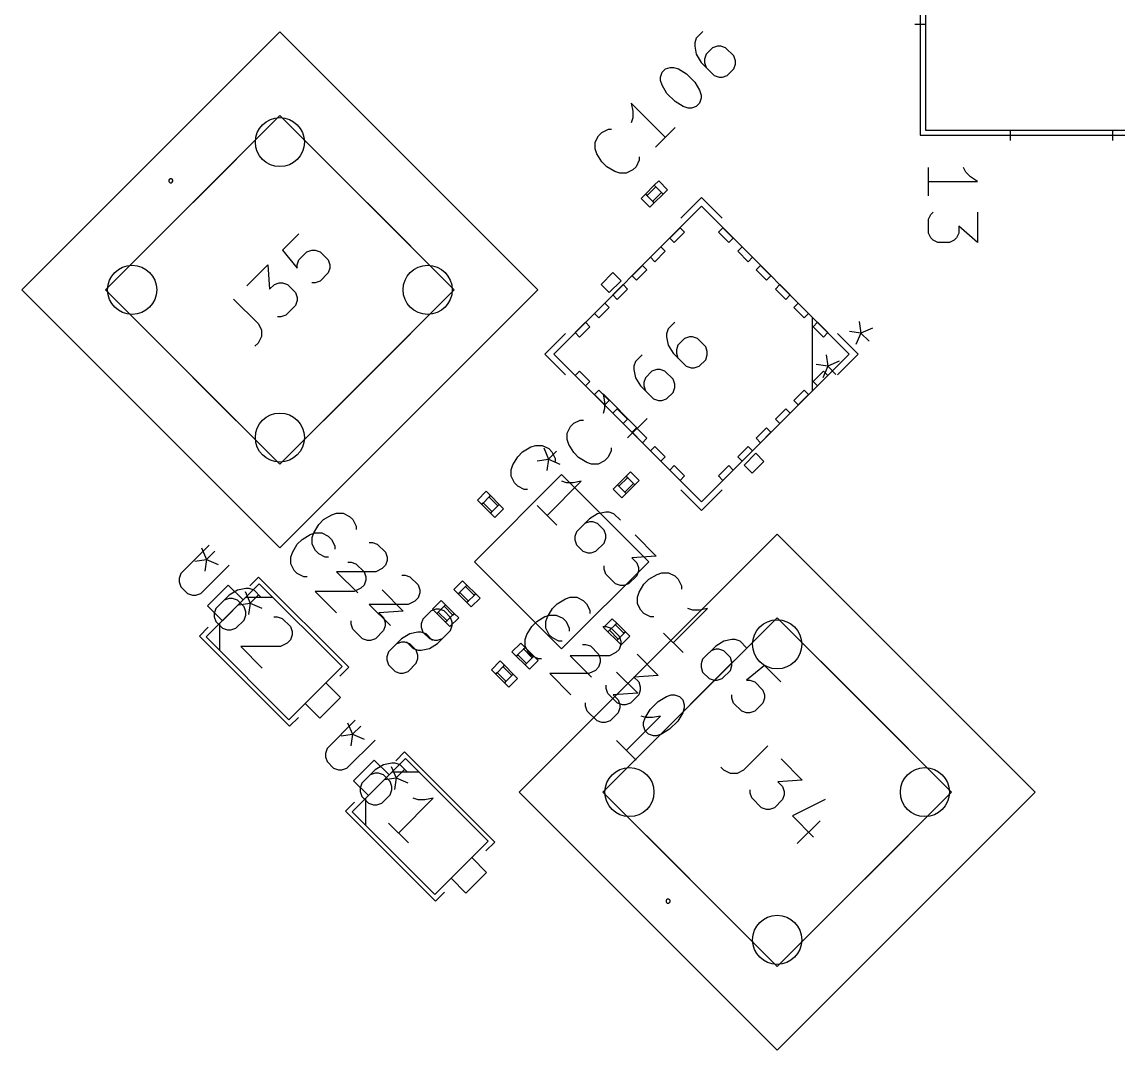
# Model space of a CAD drawing. Header units: millimetres. Extents: x -1 to 260, y -56 to 300.
# Drawn here: x 200.48 to 227.13, y 192.08 to 217.07 of the extents above; entities that cross this region are included whole.
import ezdxf

# ---------------------------------------------------------------- set-up
doc = ezdxf.new("R2010")
doc.units = ezdxf.units.MM
for name, color, linetype, true_color in [('Edge.Cuts', 254, 'CONTINUOUS', 0xd0d2cd), ('F.Fab', 9, 'CONTINUOUS', 0xafafaf), ('F.Silkscreen', 41, 'CONTINUOUS', 0xf2eda1)]:
    doc.layers.add(name, color=color, linetype=linetype, true_color=true_color)

msp = doc.modelspace()

# ---------------------------------------------------------------- linework, layer by layer
at = {"layer": 'Edge.Cuts'}
for centre in [(206.75, 214.152102), (203.157898, 210.56), (210.342102, 210.56), (206.75, 206.967898), (218.84, 201.942102), (215.247898, 198.35), (222.432102, 198.35), (218.84, 194.757898)]:
    msp.add_circle(centre, 0.5969, dxfattribs=at)
at = {"layer": 'F.Fab', "linetype": 'CONTINUOUS'}
for p, q in [((222.444, 221.556), (222.444, 214.444)), ((200.477963, 210.56), (206.75, 216.832037)), ((206.75, 216.832037), (213.022037, 210.56)), ((202.511602, 210.56), (206.75, 214.798398)), ((206.75, 214.798398), (210.988398, 210.56)), ((222.444, 214.444), (229.556, 214.444)), ((222.517861, 212.849307), (222.517861, 213.531478)), ((223.427423, 213.417783), (223.370575, 213.531478)), ((215.853537, 213.101522), (215.959603, 213.207588)), ((215.959603, 213.207588), (216.171735, 212.995456)), ((223.541118, 213.304088), (223.427423, 213.417783)), ((223.711661, 213.190392), (223.541118, 213.304088)), ((215.641405, 212.88939), (215.853537, 213.101522)), ((215.888892, 213.066167), (215.67676, 212.854035)), ((215.853537, 213.101522), (215.888892, 213.066167)), ((216.065669, 212.88939), (215.853537, 213.101522)), ((216.171735, 212.995456), (216.065669, 212.88939)), ((222.517861, 213.190392), (223.711661, 213.190392)), ((215.535339, 212.783324), (215.641405, 212.88939)), ((215.747471, 212.571192), (215.535339, 212.783324)), ((215.67676, 212.854035), (215.641405, 212.88939)), ((215.641405, 212.88939), (215.853537, 212.677258)), ((215.853537, 212.677258), (215.747471, 212.571192)), ((215.818182, 212.712613), (216.030314, 212.924745)), ((215.853537, 212.677258), (215.818182, 212.712613)), ((216.065669, 212.88939), (215.853537, 212.677258)), ((216.030314, 212.924745), (216.065669, 212.88939)), ((217, 212.592102), (213.407898, 209)), ((220.592102, 209), (217, 212.592102)), ((222.574709, 212.394526), (222.631556, 212.451374)), ((223.711661, 212.451374), (223.711661, 211.712355)), ((222.517861, 212.280831), (222.574709, 212.394526)), ((222.517861, 211.939745), (222.517861, 212.280831)), ((216.227698, 211.8198), (216.479145, 212.071248)), ((216.586908, 211.963485), (216.335461, 211.712037)), ((216.479145, 212.071248), (216.586908, 211.963485)), ((217.413092, 211.963485), (217.520855, 212.071248)), ((217.664539, 211.712037), (217.413092, 211.963485)), ((217.520855, 212.071248), (217.772302, 211.8198)), ((222.574709, 211.82605), (222.517861, 211.939745)), ((223.25688, 211.939745), (223.200032, 211.82605)), ((223.711661, 211.712355), (223.25688, 212.110288)), ((223.25688, 212.110288), (223.25688, 211.939745)), ((216.335461, 211.712037), (216.227698, 211.8198)), ((217.772302, 211.8198), (217.664539, 211.712037)), ((222.631556, 211.769202), (222.574709, 211.82605)), ((222.745251, 211.712355), (222.631556, 211.769202)), ((223.029489, 211.712355), (222.745251, 211.712355)), ((223.143185, 211.769202), (223.029489, 211.712355)), ((223.200032, 211.82605), (223.143185, 211.769202)), ((215.760725, 211.352827), (216.012172, 211.604274)), ((215.868488, 211.245064), (215.760725, 211.352827)), ((216.119935, 211.496511), (215.868488, 211.245064)), ((216.012172, 211.604274), (216.119935, 211.496511)), ((217.880065, 211.496511), (217.987828, 211.604274)), ((218.131512, 211.245064), (217.880065, 211.496511)), ((217.987828, 211.604274), (218.239275, 211.352827)), ((218.239275, 211.352827), (218.131512, 211.245064)), ((215.311712, 210.903814), (215.563159, 211.155261)), ((215.563159, 211.155261), (215.670922, 211.047498)), ((218.329078, 211.047498), (218.436841, 211.155261)), ((218.436841, 211.155261), (218.688288, 210.903814)), ((215.419475, 210.796051), (215.311712, 210.903814)), ((215.670922, 211.047498), (215.419475, 210.796051)), ((218.580525, 210.796051), (218.329078, 211.047498)), ((218.688288, 210.903814), (218.580525, 210.796051)), ((206.75, 204.287963), (200.477963, 210.56)), ((206.75, 206.321602), (202.511602, 210.56)), ((210.988398, 210.56), (206.75, 206.321602)), ((213.022037, 210.56), (206.75, 204.287963)), ((214.844739, 210.436841), (215.096186, 210.688288)), ((215.203949, 210.580525), (214.952502, 210.329078)), ((215.096186, 210.688288), (215.203949, 210.580525)), ((218.796051, 210.580525), (218.903814, 210.688288)), ((219.047498, 210.329078), (218.796051, 210.580525)), ((218.903814, 210.688288), (219.155261, 210.436841)), ((214.952502, 210.329078), (214.844739, 210.436841)), ((219.155261, 210.436841), (219.047498, 210.329078)), ((214.395726, 209.987828), (214.647173, 210.239275)), ((214.754936, 210.131512), (214.503489, 209.880065)), ((214.647173, 210.239275), (214.754936, 210.131512)), ((219.245064, 210.131512), (219.352827, 210.239275)), ((219.496511, 209.880065), (219.245064, 210.131512)), ((219.352827, 210.239275), (219.604274, 209.987828)), ((213.928752, 209.520855), (214.1802, 209.772302)), ((214.1802, 209.772302), (214.287963, 209.664539)), ((214.503489, 209.880065), (214.395726, 209.987828)), ((219.604274, 209.987828), (219.496511, 209.880065)), ((219.694077, 209.898026), (219.694077, 208.101974)), ((219.712037, 209.664539), (219.8198, 209.772302)), ((219.8198, 209.772302), (220.071248, 209.520855)), ((214.036515, 209.413092), (213.928752, 209.520855)), ((214.287963, 209.664539), (214.036515, 209.413092)), ((219.963485, 209.413092), (219.712037, 209.664539)), ((220.071248, 209.520855), (219.963485, 209.413092)), ((213.407898, 209), (217, 205.407898)), ((217, 205.407898), (220.592102, 209)), ((220.028158, 208.98331), (220.068356, 208.701929)), ((220.068356, 208.701929), (219.786974, 208.742126)), ((220.068356, 208.701929), (219.947764, 208.420548)), ((220.349737, 208.822521), (220.068356, 208.701929)), ((220.269342, 208.500942), (220.068356, 208.701929)), ((213.928752, 208.479145), (214.036515, 208.586908)), ((214.1802, 208.227698), (213.928752, 208.479145)), ((214.036515, 208.586908), (214.287963, 208.335461)), ((219.712037, 208.335461), (219.963485, 208.586908)), ((220.071248, 208.479145), (219.8198, 208.227698)), ((219.963485, 208.586908), (220.071248, 208.479145)), ((214.287963, 208.335461), (214.1802, 208.227698)), ((219.8198, 208.227698), (219.712037, 208.335461)), ((214.395726, 208.012172), (214.503489, 208.119935)), ((214.647173, 207.760725), (214.395726, 208.012172)), ((214.503489, 208.119935), (214.754936, 207.868488)), ((219.245064, 207.868488), (219.496511, 208.119935)), ((219.604274, 208.012172), (219.352827, 207.760725)), ((219.496511, 208.119935), (219.604274, 208.012172)), ((214.754936, 207.868488), (214.647173, 207.760725)), ((214.844739, 207.563159), (214.952502, 207.670922)), ((214.952502, 207.670922), (215.203949, 207.419475)), ((218.796051, 207.419475), (219.047498, 207.670922)), ((219.047498, 207.670922), (219.155261, 207.563159)), ((219.352827, 207.760725), (219.245064, 207.868488)), ((215.096186, 207.311712), (214.844739, 207.563159)), ((215.203949, 207.419475), (215.096186, 207.311712)), ((218.903814, 207.311712), (218.796051, 207.419475)), ((219.155261, 207.563159), (218.903814, 207.311712)), ((215.311712, 207.096186), (215.419475, 207.203949)), ((215.563159, 206.844739), (215.311712, 207.096186)), ((215.419475, 207.203949), (215.670922, 206.952502)), ((218.329078, 206.952502), (218.580525, 207.203949)), ((218.688288, 207.096186), (218.436841, 206.844739)), ((218.580525, 207.203949), (218.688288, 207.096186)), ((215.670922, 206.952502), (215.563159, 206.844739)), ((218.436841, 206.844739), (218.329078, 206.952502)), ((215.760725, 206.647173), (215.868488, 206.754936)), ((216.012172, 206.395726), (215.760725, 206.647173)), ((215.868488, 206.754936), (216.119935, 206.503489)), ((217.880065, 206.503489), (218.131512, 206.754936)), ((218.239275, 206.647173), (217.987828, 206.395726)), ((218.131512, 206.754936), (218.239275, 206.647173)), ((216.119935, 206.503489), (216.012172, 206.395726)), ((216.227698, 206.1802), (216.335461, 206.287963)), ((216.335461, 206.287963), (216.586908, 206.036515)), ((217.413092, 206.036515), (217.664539, 206.287963)), ((217.664539, 206.287963), (217.772302, 206.1802)), ((217.987828, 206.395726), (217.880065, 206.503489)), ((211.47868, 203.95), (213.6, 206.07132)), ((213.6, 206.07132), (215.72132, 203.95)), ((214.957868, 205.82), (215.17, 206.032132)), ((215.17, 206.032132), (215.276066, 206.138198)), ((215.17, 206.032132), (215.205355, 205.996777)), ((215.382132, 205.82), (215.17, 206.032132)), ((215.276066, 206.138198), (215.488198, 205.926066)), ((216.479145, 205.928752), (216.227698, 206.1802)), ((216.586908, 206.036515), (216.479145, 205.928752)), ((217.520855, 205.928752), (217.413092, 206.036515)), ((217.772302, 206.1802), (217.520855, 205.928752)), ((214.851802, 205.713934), (214.957868, 205.82)), ((214.993223, 205.784645), (214.957868, 205.82)), ((214.957868, 205.82), (215.17, 205.607868)), ((215.205355, 205.996777), (214.993223, 205.784645)), ((215.134645, 205.643223), (215.346777, 205.855355)), ((215.382132, 205.82), (215.17, 205.607868)), ((215.346777, 205.855355), (215.382132, 205.82)), ((215.488198, 205.926066), (215.382132, 205.82)), ((211.55153, 205.450444), (211.763662, 205.662576)), ((211.869728, 205.55651), (211.657596, 205.344378)), ((211.763662, 205.662576), (211.869728, 205.55651)), ((211.834373, 205.521155), (211.869728, 205.55651)), ((212.046505, 205.309023), (211.834373, 205.521155)), ((211.869728, 205.55651), (212.08186, 205.344378)), ((215.063934, 205.501802), (214.851802, 205.713934)), ((215.17, 205.607868), (215.063934, 205.501802)), ((215.17, 205.607868), (215.134645, 205.643223)), ((211.657596, 205.344378), (211.55153, 205.450444)), ((211.657596, 205.344378), (211.692951, 205.379733)), ((211.869728, 205.132246), (211.657596, 205.344378)), ((211.692951, 205.379733), (211.905083, 205.167601)), ((211.869728, 205.132246), (212.08186, 205.344378)), ((212.187926, 205.238312), (211.975794, 205.02618)), ((212.08186, 205.344378), (212.046505, 205.309023)), ((212.08186, 205.344378), (212.187926, 205.238312)), ((211.905083, 205.167601), (211.869728, 205.132246)), ((211.975794, 205.02618), (211.869728, 205.132246)), ((212.567963, 198.35), (218.84, 204.622037)), ((218.84, 204.622037), (225.112037, 198.35)), ((211.47868, 203.95), (213.6, 201.82868)), ((213.6, 201.82868), (215.72132, 203.95)), ((206.249158, 203.41521), (204.956001, 202.122053)), ((205.494816, 203.379289), (204.991922, 202.876395)), ((205.854026, 203.020079), (205.494816, 203.379289)), ((208.260735, 201.403633), (206.249158, 203.41521)), ((210.980052, 203.2762), (211.192184, 203.488332)), ((211.29825, 203.382266), (211.086118, 203.170134)), ((211.192184, 203.488332), (211.29825, 203.382266)), ((211.262895, 203.346911), (211.29825, 203.382266)), ((211.475027, 203.134779), (211.262895, 203.346911)), ((211.29825, 203.382266), (211.510382, 203.170134)), ((205.905781, 203.226727), (206.026373, 202.945346)), ((205.925869, 203.091921), (206.572447, 203.091921)), ((206.22736, 203.146332), (206.026373, 202.945346)), ((211.086118, 203.170134), (210.980052, 203.2762)), ((211.086118, 203.170134), (211.121473, 203.205489)), ((211.29825, 202.958002), (211.086118, 203.170134)), ((211.121473, 203.205489), (211.333605, 202.993357)), ((211.29825, 202.958002), (211.510382, 203.170134)), ((211.510382, 203.170134), (211.475027, 203.134779)), ((211.510382, 203.170134), (211.616448, 203.064068)), ((204.991922, 202.876395), (205.351132, 202.517185)), ((205.351132, 202.517185), (205.854026, 203.020079)), ((205.744992, 202.905148), (206.026373, 202.945346)), ((206.026373, 202.945346), (205.986176, 202.663964)), ((206.026373, 202.945346), (206.307754, 202.824754)), ((210.460308, 202.795944), (210.67244, 203.008076)), ((210.778506, 202.90201), (210.566374, 202.689878)), ((210.67244, 203.008076), (210.778506, 202.90201)), ((210.743151, 202.866655), (210.778506, 202.90201)), ((210.955283, 202.654523), (210.743151, 202.866655)), ((210.778506, 202.90201), (210.990638, 202.689878)), ((211.333605, 202.993357), (211.29825, 202.958002)), ((211.404316, 202.851936), (211.29825, 202.958002)), ((211.616448, 203.064068), (211.404316, 202.851936)), ((210.566374, 202.689878), (210.460308, 202.795944)), ((210.566374, 202.689878), (210.601729, 202.725233)), ((210.778506, 202.477746), (210.566374, 202.689878)), ((210.601729, 202.725233), (210.813861, 202.513101)), ((210.778506, 202.477746), (210.990638, 202.689878)), ((211.096704, 202.583812), (210.884572, 202.37168)), ((210.990638, 202.689878), (210.955283, 202.654523)), ((210.990638, 202.689878), (211.096704, 202.583812)), ((214.601602, 198.35), (218.84, 202.588398)), ((214.619939, 202.353953), (214.832071, 202.566085)), ((214.832071, 202.566085), (214.938137, 202.460019)), ((218.84, 202.588398), (223.078398, 198.35)), ((205.27929, 202.445342), (205.27929, 201.798764)), ((210.813861, 202.513101), (210.778506, 202.477746)), ((210.884572, 202.37168), (210.778506, 202.477746)), ((214.726005, 202.247887), (214.619939, 202.353953)), ((214.938137, 202.460019), (214.726005, 202.247887)), ((214.726005, 202.247887), (214.76136, 202.283242)), ((214.76136, 202.283242), (214.973492, 202.07111)), ((214.902782, 202.424664), (214.938137, 202.460019)), ((215.114914, 202.212532), (214.902782, 202.424664)), ((214.938137, 202.460019), (215.150269, 202.247887)), ((204.956001, 202.122053), (206.967578, 200.110476)), ((214.938137, 202.035755), (214.726005, 202.247887)), ((214.938137, 202.035755), (215.150269, 202.247887)), ((214.973492, 202.07111), (214.938137, 202.035755)), ((215.044203, 201.929689), (214.938137, 202.035755)), ((215.256335, 202.141821), (215.044203, 201.929689)), ((215.150269, 202.247887), (215.114914, 202.212532)), ((215.150269, 202.247887), (215.256335, 202.141821)), ((212.392036, 201.759037), (212.604168, 201.971169)), ((212.498102, 201.652971), (212.392036, 201.759037)), ((212.710234, 201.865103), (212.498102, 201.652971)), ((212.604168, 201.971169), (212.710234, 201.865103)), ((212.674879, 201.829748), (212.710234, 201.865103)), ((212.887011, 201.617616), (212.674879, 201.829748)), ((212.710234, 201.865103), (212.922366, 201.652971)), ((211.893423, 201.326059), (212.105555, 201.538191)), ((212.105555, 201.538191), (212.211621, 201.432125)), ((212.498102, 201.652971), (212.533457, 201.688326)), ((212.710234, 201.440839), (212.498102, 201.652971)), ((212.533457, 201.688326), (212.745589, 201.476194)), ((212.710234, 201.440839), (212.922366, 201.652971)), ((213.028432, 201.546905), (212.8163, 201.334773)), ((212.922366, 201.652971), (212.887011, 201.617616)), ((212.922366, 201.652971), (213.028432, 201.546905)), ((206.967578, 200.110476), (208.260735, 201.403633)), ((211.999489, 201.219993), (211.893423, 201.326059)), ((212.211621, 201.432125), (211.999489, 201.219993)), ((211.999489, 201.219993), (212.034844, 201.255348)), ((212.211621, 201.007861), (211.999489, 201.219993)), ((212.034844, 201.255348), (212.246976, 201.043216)), ((212.176266, 201.39677), (212.211621, 201.432125)), ((212.388398, 201.184638), (212.176266, 201.39677)), ((212.211621, 201.432125), (212.423753, 201.219993)), ((212.211621, 201.007861), (212.423753, 201.219993)), ((212.423753, 201.219993), (212.388398, 201.184638)), ((212.423753, 201.219993), (212.529819, 201.113927)), ((212.745589, 201.476194), (212.710234, 201.440839)), ((212.8163, 201.334773), (212.710234, 201.440839)), ((207.865604, 201.008501), (207.36271, 200.505607)), ((208.224814, 200.649291), (207.865604, 201.008501)), ((212.246976, 201.043216), (212.211621, 201.007861)), ((212.317687, 200.901795), (212.211621, 201.007861)), ((212.529819, 201.113927), (212.317687, 200.901795)), ((207.36271, 200.505607), (207.72192, 200.146397)), ((207.72192, 200.146397), (208.224814, 200.649291)), ((209.799799, 199.16457), (208.506642, 197.871413)), ((209.045457, 199.128649), (208.542563, 198.625755)), ((209.404667, 198.769439), (209.045457, 199.128649)), ((211.811376, 197.152993), (209.799799, 199.16457)), ((209.456422, 198.976087), (209.577014, 198.694706)), ((209.47651, 198.841281), (210.123088, 198.841281)), ((209.778001, 198.895692), (209.577014, 198.694706)), ((208.542563, 198.625755), (208.901773, 198.266545)), ((208.901773, 198.266545), (209.404667, 198.769439)), ((209.295633, 198.654508), (209.577014, 198.694706)), ((209.577014, 198.694706), (209.536817, 198.413324)), ((209.577014, 198.694706), (209.858395, 198.574114)), ((218.84, 192.077963), (212.567963, 198.35)), ((218.84, 194.111602), (214.601602, 198.35)), ((223.078398, 198.35), (218.84, 194.111602)), ((225.112037, 198.35), (218.84, 192.077963)), ((208.829931, 198.194702), (208.829931, 197.548124)), ((208.506642, 197.871413), (210.518219, 195.859836)), ((210.518219, 195.859836), (211.811376, 197.152993)), ((211.416245, 196.757861), (210.913351, 196.254967)), ((211.775455, 196.398651), (211.416245, 196.757861)), ((210.913351, 196.254967), (211.272561, 195.895757)), ((211.272561, 195.895757), (211.775455, 196.398651))]:
    msp.add_line(p, q, dxfattribs=at)
at = {"layer": 'F.Fab'}
for centre in [(206.75, 214.152102), (203.157898, 210.56), (210.342102, 210.56), (206.75, 206.967898), (218.84, 201.942102), (215.247898, 198.35), (222.432102, 198.35), (218.84, 194.757898)]:
    msp.add_circle(centre, 0.5969, dxfattribs=at)
at = {"layer": 'F.Silkscreen', "linetype": 'CONTINUOUS'}
for p, q in [((222.317, 221.683), (222.317, 214.317)), ((222.444, 217.0094), (222.19, 217.0094)), ((216.874532, 216.682772), (216.834916, 216.563924)), ((217.032995, 216.841235), (216.874532, 216.682772)), ((216.834916, 216.563924), (216.834916, 216.484693)), ((216.834916, 216.484693), (216.874532, 216.286614)), ((217.27069, 216.445077), (217.112227, 216.286614)), ((217.389537, 216.484693), (217.27069, 216.445077)), ((217.468769, 216.484693), (217.389537, 216.484693)), ((217.587616, 216.445077), (217.468769, 216.484693)), ((217.785695, 216.246998), (217.587616, 216.445077)), ((216.874532, 216.286614), (216.99338, 216.088535)), ((217.112227, 216.286614), (217.072611, 216.167767)), ((217.072611, 216.167767), (217.072611, 216.088535)), ((217.82531, 216.128151), (217.785695, 216.246998)), ((216.042601, 215.85084), (216.121833, 215.930072)), ((216.121833, 215.930072), (216.24068, 215.969688)), ((216.24068, 215.969688), (216.319912, 215.969688)), ((216.319912, 215.969688), (216.438759, 215.930072)), ((216.438759, 215.930072), (216.636838, 215.811225)), ((216.99338, 216.088535), (217.310306, 215.771609)), ((217.072611, 216.088535), (217.112227, 215.969688)), ((217.627232, 215.771609), (217.785695, 215.930072)), ((217.785695, 215.930072), (217.82531, 216.048919)), ((217.82531, 216.048919), (217.82531, 216.128151)), ((216.002985, 215.731993), (216.042601, 215.85084)), ((216.002985, 215.652762), (216.002985, 215.731993)), ((216.042601, 215.533914), (216.002985, 215.652762)), ((216.636838, 215.811225), (216.834916, 215.613146)), ((216.834916, 215.613146), (216.953764, 215.415067)), ((217.310306, 215.771609), (217.429153, 215.731993)), ((217.429153, 215.731993), (217.508384, 215.731993)), ((217.508384, 215.731993), (217.627232, 215.771609)), ((216.161448, 215.335836), (216.042601, 215.533914)), ((216.953764, 215.415067), (216.993379, 215.29622)), ((216.121833, 214.26621), (215.289902, 215.098141)), ((215.289902, 215.098141), (215.329517, 214.900062)), ((216.359527, 215.137757), (216.161448, 215.335836)), ((216.557606, 215.01891), (216.359527, 215.137757)), ((216.953764, 215.098141), (216.874532, 215.01891)), ((216.993379, 215.216988), (216.953764, 215.098141)), ((216.993379, 215.29622), (216.993379, 215.216988)), ((215.329517, 214.900062), (215.329517, 214.741599)), ((216.676453, 214.979294), (216.557606, 215.01891)), ((216.755685, 214.979294), (216.676453, 214.979294)), ((216.874532, 215.01891), (216.755685, 214.979294)), ((215.329517, 214.741599), (215.289902, 214.622752)), ((214.418355, 214.147363), (214.497587, 214.305826)), ((214.497587, 214.305826), (214.576818, 214.385057)), ((214.576818, 214.385057), (214.735281, 214.464289)), ((214.735281, 214.464289), (214.814513, 214.464289)), ((216.359527, 214.503905), (215.884138, 214.028515)), ((222.317, 214.317), (229.683, 214.317)), ((224.5014, 214.444), (224.5014, 214.19)), ((226.9906, 214.444), (226.9906, 214.19)), ((214.418355, 213.9889), (214.418355, 214.147363)), ((203.570141, 211.618539), (205.691461, 213.739859)), ((207.808539, 213.739859), (209.929859, 211.618539)), ((214.457971, 213.870052), (214.418355, 213.9889)), ((214.576818, 213.671974), (214.457971, 213.870052)), ((215.48798, 213.790821), (215.48798, 213.711589)), ((214.695665, 213.553126), (214.576818, 213.671974)), ((214.893744, 213.434279), (214.695665, 213.553126)), ((215.329517, 213.473895), (215.171054, 213.394663)), ((215.408749, 213.553126), (215.329517, 213.473895)), ((215.48798, 213.711589), (215.408749, 213.553126)), ((222.517861, 212.849307), (222.517861, 213.531478)), ((223.427423, 213.417783), (223.370575, 213.531478)), ((215.012591, 213.394663), (214.893744, 213.434279)), ((215.171054, 213.394663), (215.012591, 213.394663)), ((223.541118, 213.304088), (223.427423, 213.417783)), ((223.711661, 213.190392), (223.541118, 213.304088)), ((222.517861, 213.190392), (223.711661, 213.190392)), ((217, 212.807629), (216.497106, 212.304734)), ((217.502894, 212.304734), (217, 212.807629)), ((222.574709, 212.394526), (222.631556, 212.451374)), ((223.711661, 212.451374), (223.711661, 211.712355)), ((222.517861, 212.280831), (222.574709, 212.394526)), ((222.517861, 211.939745), (222.517861, 212.280831)), ((207.210661, 211.921662), (206.814504, 211.525505)), ((222.574709, 211.82605), (222.517861, 211.939745)), ((223.25688, 211.939745), (223.200032, 211.82605)), ((223.711661, 211.712355), (223.25688, 212.110288)), ((223.25688, 212.110288), (223.25688, 211.939745)), ((222.631556, 211.769202), (222.574709, 211.82605)), ((222.745251, 211.712355), (222.631556, 211.769202)), ((223.029489, 211.712355), (222.745251, 211.712355)), ((223.143185, 211.769202), (223.029489, 211.712355)), ((223.200032, 211.82605), (223.143185, 211.769202)), ((206.814504, 211.525505), (207.171046, 211.089731)), ((207.210661, 211.28781), (207.40874, 211.485889)), ((207.40874, 211.485889), (207.527587, 211.525505)), ((207.527587, 211.525505), (207.606819, 211.525505)), ((207.606819, 211.525505), (207.725666, 211.485889)), ((207.725666, 211.485889), (207.923745, 211.28781)), ((205.942957, 210.653958), (206.457962, 211.168963)), ((206.457962, 211.168963), (206.497578, 210.574726)), ((207.171046, 211.168963), (207.210661, 211.28781)), ((207.171046, 211.089731), (207.171046, 211.168963)), ((207.923745, 211.28781), (207.963361, 211.168963)), ((207.963361, 211.089731), (207.923745, 210.970884)), ((207.963361, 211.168963), (207.963361, 211.089731)), ((207.923745, 210.970884), (207.725666, 210.772805)), ((214.561047, 210.691965), (214.848415, 210.979333)), ((214.848415, 210.979333), (215.045981, 210.781768)), ((206.497578, 210.574726), (206.616425, 210.693574)), ((206.616425, 210.693574), (206.735272, 210.733189)), ((206.735272, 210.733189), (206.814504, 210.733189)), ((206.814504, 210.733189), (206.933351, 210.693574)), ((206.933351, 210.693574), (207.13143, 210.495495)), ((207.606819, 210.73319), (207.527587, 210.73319)), ((207.725666, 210.772805), (207.606819, 210.73319)), ((214.758613, 210.494399), (214.561047, 210.691965)), ((215.045981, 210.781768), (214.758613, 210.494399)), ((205.626031, 210.337032), (206.220268, 209.742796)), ((207.13143, 210.495495), (207.171046, 210.376648)), ((207.171046, 210.297416), (207.13143, 210.178569)), ((207.171046, 210.376648), (207.171046, 210.297416)), ((207.13143, 210.178569), (206.893735, 209.940874)), ((206.220268, 209.742796), (206.299499, 209.584333)), ((206.774888, 209.901259), (206.695656, 209.901259)), ((206.893735, 209.940874), (206.774888, 209.901259)), ((216.349456, 209.771845), (216.190993, 209.613382)), ((220.836381, 209.791533), (220.876579, 209.510152)), ((203.570141, 209.501461), (205.68934, 207.378019)), ((206.299499, 209.584333), (206.299499, 209.42587)), ((207.81066, 207.378019), (209.929859, 209.501461)), ((213.695266, 209.502894), (213.192371, 209)), ((216.190993, 209.613382), (216.151377, 209.494534)), ((216.151377, 209.494534), (216.151377, 209.415303)), ((220.807629, 209), (220.304734, 209.502894)), ((220.876579, 209.510152), (220.595197, 209.550349)), ((220.876579, 209.510152), (220.755987, 209.228771)), ((221.15796, 209.630744), (220.876579, 209.510152)), ((221.077565, 209.309165), (220.876579, 209.510152)), ((206.220268, 209.267407), (206.141036, 209.188175)), ((206.299499, 209.42587), (206.220268, 209.267407)), ((216.151377, 209.415303), (216.190993, 209.217224)), ((216.190993, 209.217224), (216.309841, 209.019145)), ((216.428688, 209.217224), (216.389072, 209.098377)), ((216.587151, 209.375687), (216.428688, 209.217224)), ((216.705998, 209.415303), (216.587151, 209.375687)), ((216.78523, 209.415303), (216.705998, 209.415303)), ((216.904077, 209.375687), (216.78523, 209.415303)), ((217.102156, 209.177608), (216.904077, 209.375687)), ((213.192371, 209), (213.695266, 208.497106)), ((215.557141, 208.979529), (215.398678, 208.821066)), ((216.309841, 209.019145), (216.626767, 208.702219)), ((216.389072, 209.098377), (216.389072, 209.019145)), ((216.389072, 209.019145), (216.428688, 208.900298)), ((217.141771, 209.058761), (217.102156, 209.177608)), ((217.102156, 208.860682), (217.141771, 208.979529)), ((217.141771, 208.979529), (217.141771, 209.058761)), ((220.304734, 208.497106), (220.807629, 209)), ((215.398678, 208.821066), (215.359062, 208.702219)), ((215.359062, 208.702219), (215.359062, 208.622987)), ((216.626767, 208.702219), (216.745614, 208.662603)), ((216.824845, 208.662603), (216.943693, 208.702219)), ((216.943693, 208.702219), (217.102156, 208.860682)), ((215.359062, 208.622987), (215.398678, 208.424909)), ((215.398678, 208.424909), (215.517525, 208.22683)), ((215.636373, 208.424909), (215.596757, 208.306061)), ((215.794836, 208.583372), (215.636373, 208.424909)), ((215.913683, 208.622987), (215.794836, 208.583372)), ((215.992914, 208.622987), (215.913683, 208.622987)), ((216.111762, 208.583372), (215.992914, 208.622987)), ((216.30984, 208.385293), (216.111762, 208.583372)), ((216.745614, 208.662603), (216.824845, 208.662603)), ((215.517525, 208.22683), (215.834451, 207.909904)), ((215.596757, 208.306061), (215.596757, 208.22683)), ((215.596757, 208.22683), (215.636373, 208.107983)), ((216.349456, 208.266446), (216.30984, 208.385293)), ((216.30984, 208.068367), (216.349456, 208.187214)), ((216.349456, 208.187214), (216.349456, 208.266446)), ((215.438294, 207.19682), (214.606363, 208.028751)), ((214.606363, 208.028751), (214.645978, 207.830672)), ((215.834451, 207.909904), (215.953299, 207.870288)), ((216.03253, 207.870288), (216.151377, 207.909904)), ((216.151377, 207.909904), (216.30984, 208.068367)), ((214.645978, 207.672209), (214.606363, 207.553362)), ((214.645978, 207.830672), (214.645978, 207.672209)), ((215.953299, 207.870288), (216.03253, 207.870288)), ((213.893279, 207.315667), (214.051742, 207.394899)), ((214.051742, 207.394899), (214.130974, 207.394899)), ((215.675988, 207.434515), (215.200599, 206.959125)), ((213.734816, 207.077973), (213.814048, 207.236436)), ((213.734816, 206.91951), (213.734816, 207.077973)), ((213.814048, 207.236436), (213.893279, 207.315667)), ((213.774432, 206.800662), (213.734816, 206.91951)), ((212.533464, 206.502251), (212.652312, 206.621098)), ((212.652312, 206.621098), (212.85039, 206.739945)), ((212.85039, 206.739945), (212.969238, 206.779561)), ((212.969238, 206.779561), (213.127701, 206.779561)), ((213.127701, 206.779561), (213.286164, 206.700329)), ((213.164079, 206.719032), (213.282105, 206.443637)), ((213.478816, 206.640348), (213.282105, 206.443637)), ((213.286164, 206.700329), (213.365395, 206.621098)), ((213.365395, 206.621098), (213.444627, 206.462635)), ((213.893279, 206.602584), (213.774432, 206.800662)), ((214.012126, 206.483736), (213.893279, 206.602584)), ((214.804441, 206.642199), (214.72521, 206.483736)), ((214.804441, 206.721431), (214.804441, 206.642199)), ((218.03478, 206.298994), (218.322148, 206.586362)), ((218.322148, 206.586362), (218.519714, 206.388796)), ((212.375001, 206.185325), (212.414617, 206.304172)), ((212.414617, 206.304172), (212.533464, 206.502251)), ((213.006711, 206.404295), (213.282105, 206.443637)), ((213.282105, 206.443637), (213.242763, 206.168243)), ((213.282105, 206.443637), (213.5575, 206.325611)), ((213.444627, 206.462635), (213.444627, 206.383403)), ((214.210205, 206.364889), (214.012126, 206.483736)), ((214.329052, 206.325273), (214.210205, 206.364889)), ((214.487515, 206.325273), (214.329052, 206.325273)), ((214.645978, 206.404505), (214.487515, 206.325273)), ((214.72521, 206.483736), (214.645978, 206.404505)), ((218.232346, 206.101428), (218.03478, 206.298994)), ((218.519714, 206.388796), (218.232346, 206.101428)), ((212.375001, 206.026862), (212.375001, 206.185325)), ((212.454233, 205.868399), (212.375001, 206.026862)), ((212.533464, 205.789167), (212.454233, 205.868399)), ((212.691927, 205.709936), (212.533464, 205.789167)), ((213.246548, 205.076083), (214.078479, 205.908014)), ((213.721937, 205.868399), (213.60309, 205.908014)), ((213.8804, 205.868399), (213.721937, 205.868399)), ((214.078479, 205.908014), (213.8804, 205.868399)), ((212.771159, 205.709936), (212.691927, 205.709936)), ((216.497106, 205.695266), (217, 205.192371)), ((217, 205.192371), (217.502894, 205.695266)), ((213.484243, 204.838389), (213.008853, 205.313778)), ((207.692785, 204.854436), (207.811633, 204.973284)), ((207.811633, 204.973284), (208.009711, 205.092131)), ((208.009711, 205.092131), (208.128559, 205.131747)), ((208.128559, 205.131747), (208.287022, 205.131747)), ((208.287022, 205.131747), (208.445485, 205.052515)), ((208.445485, 205.052515), (208.524716, 204.973284)), ((208.524716, 204.973284), (208.603948, 204.814821)), ((214.276558, 204.996852), (213.959632, 204.679926)), ((214.474637, 205.115699), (214.276558, 204.996852)), ((214.672715, 205.155315), (214.474637, 205.115699)), ((214.751947, 205.155315), (214.672715, 205.155315)), ((214.870794, 205.115699), (214.751947, 205.155315)), ((215.029257, 204.957236), (214.870794, 205.115699)), ((207.573938, 204.656358), (207.692785, 204.854436)), ((208.603948, 204.814821), (208.603948, 204.735589)), ((213.959632, 204.679926), (213.920016, 204.561078)), ((214.276558, 204.91762), (214.157711, 204.878004)), ((214.355789, 204.91762), (214.276558, 204.91762)), ((214.474637, 204.878004), (214.355789, 204.91762)), ((214.6331, 204.719541), (214.474637, 204.878004)), ((214.672715, 204.600694), (214.6331, 204.719541)), ((207.173041, 204.37418), (207.291889, 204.493028)), ((207.291889, 204.493028), (207.489967, 204.611875)), ((207.489967, 204.611875), (207.608815, 204.651491)), ((207.534322, 204.53751), (207.573938, 204.656358)), ((207.534322, 204.379047), (207.534322, 204.53751)), ((207.608815, 204.651491), (207.767278, 204.651491)), ((207.767278, 204.651491), (207.925741, 204.572259)), ((207.925741, 204.572259), (208.004972, 204.493028)), ((208.004972, 204.493028), (208.084204, 204.334565)), ((208.920874, 204.418663), (209.000105, 204.418663)), ((209.000105, 204.418663), (209.118953, 204.379047)), ((213.920016, 204.561078), (213.920016, 204.481847)), ((213.920016, 204.481847), (213.959632, 204.363)), ((214.6331, 204.402615), (214.672715, 204.521463)), ((214.672715, 204.521463), (214.672715, 204.600694)), ((215.385799, 204.600694), (215.900804, 204.085689)), ((205.03124, 204.349373), (204.345269, 203.663401)), ((204.846111, 204.286397), (204.966703, 204.005016)), ((205.16769, 204.206002), (204.966703, 204.005016)), ((207.014578, 204.057254), (207.054194, 204.176102)), ((207.054194, 204.176102), (207.173041, 204.37418)), ((207.613554, 204.220584), (207.534322, 204.379047)), ((207.692785, 204.141353), (207.613554, 204.220584)), ((208.084204, 204.334565), (208.084204, 204.255333)), ((209.118953, 204.379047), (209.317031, 204.180969)), ((209.317031, 204.180969), (209.356647, 204.062121)), ((213.959632, 204.363), (214.118095, 204.204537)), ((214.118095, 204.204537), (214.236942, 204.164921)), ((214.236942, 204.164921), (214.316174, 204.164921)), ((214.316174, 204.164921), (214.435021, 204.204537)), ((214.435021, 204.204537), (214.6331, 204.402615)), ((204.685322, 203.964818), (204.966703, 204.005016)), ((204.966703, 204.005016), (204.926506, 203.723634)), ((204.966703, 204.005016), (205.248084, 203.884424)), ((207.014578, 203.898791), (207.014578, 204.057254)), ((207.09381, 203.740328), (207.014578, 203.898791)), ((207.851248, 204.062121), (207.692785, 204.141353)), ((207.93048, 204.062121), (207.851248, 204.062121)), ((208.40113, 203.938407), (208.480361, 203.938407)), ((208.480361, 203.938407), (208.599209, 203.898791)), ((208.599209, 203.898791), (208.797287, 203.700713)), ((209.356647, 203.98289), (209.317031, 203.864042)), ((209.356647, 204.062121), (209.356647, 203.98289)), ((215.900804, 204.085689), (215.306568, 204.046073)), ((215.306568, 204.046073), (215.425415, 203.927226)), ((215.425415, 203.927226), (215.465031, 203.808379)), ((204.345269, 203.663401), (204.304917, 203.542347)), ((204.829484, 203.179185), (205.515456, 203.865157)), ((207.173041, 203.661097), (207.09381, 203.740328)), ((207.331504, 203.581865), (207.173041, 203.661097)), ((209.079337, 203.705579), (208.128559, 203.705579)), ((208.128559, 203.705579), (208.643564, 203.190575)), ((208.797287, 203.700713), (208.836903, 203.581865)), ((209.2378, 203.784811), (209.079337, 203.705579)), ((209.317031, 203.864042), (209.2378, 203.784811)), ((209.713189, 203.626348), (209.792421, 203.626348)), ((209.792421, 203.626348), (209.911268, 203.586732)), ((214.6331, 203.768763), (214.6331, 203.847995)), ((214.672716, 203.649916), (214.6331, 203.768763)), ((214.91041, 203.412221), (214.672716, 203.649916)), ((215.465031, 203.729147), (215.425415, 203.6103)), ((215.465031, 203.808379), (215.465031, 203.729147)), ((215.720721, 203.524607), (215.918799, 203.643454)), ((215.918799, 203.643454), (216.037647, 203.68307)), ((216.037647, 203.68307), (216.19611, 203.68307)), ((216.19611, 203.68307), (216.354573, 203.603838)), ((204.304917, 203.542347), (204.304917, 203.461644)), ((204.304917, 203.461644), (204.345269, 203.340591)), ((206.231197, 203.576855), (206.015671, 203.361329)), ((208.42238, 201.385672), (206.231197, 203.576855)), ((207.410736, 203.581865), (207.331504, 203.581865)), ((208.797287, 203.383786), (208.718056, 203.304555)), ((208.836903, 203.502634), (208.797287, 203.383786)), ((208.836903, 203.581865), (208.836903, 203.502634)), ((209.911268, 203.586732), (210.109347, 203.388653)), ((210.109347, 203.388653), (210.148962, 203.269806)), ((215.029257, 203.372606), (214.91041, 203.412221)), ((215.108489, 203.372606), (215.029257, 203.372606)), ((215.227336, 203.412221), (215.108489, 203.372606)), ((215.425415, 203.6103), (215.227336, 203.412221)), ((215.483026, 203.207681), (215.601873, 203.40576)), ((215.601873, 203.40576), (215.720721, 203.524607)), ((216.354573, 203.603838), (216.433804, 203.524607)), ((216.433804, 203.524607), (216.513036, 203.366144)), ((216.513036, 203.366144), (216.513036, 203.286912)), ((204.345269, 203.340591), (204.506674, 203.179185)), ((204.506674, 203.179185), (204.627728, 203.138834)), ((204.627728, 203.138834), (204.70843, 203.138834)), ((204.70843, 203.138834), (204.829484, 203.179185)), ((205.515456, 203.138834), (205.192645, 202.816024)), ((205.717212, 203.259888), (205.515456, 203.138834)), ((205.918969, 203.30024), (205.717212, 203.259888)), ((205.999671, 203.30024), (205.918969, 203.30024)), ((206.120725, 203.259888), (205.999671, 203.30024)), ((206.28213, 203.098483), (206.120725, 203.259888)), ((208.559593, 203.225323), (207.608815, 203.225323)), ((207.608815, 203.225323), (208.12382, 202.710319)), ((208.718056, 203.304555), (208.559593, 203.225323)), ((209.233061, 203.264939), (209.748066, 202.749934)), ((210.148962, 203.190574), (210.109347, 203.071727)), ((210.148962, 203.269806), (210.148962, 203.190574)), ((213.690896, 203.048536), (213.809744, 203.088152)), ((213.809744, 203.088152), (213.968207, 203.088152)), ((213.968207, 203.088152), (214.12667, 203.00892)), ((215.44341, 203.088834), (215.483026, 203.207681)), ((215.44341, 202.930371), (215.44341, 203.088834)), ((205.192645, 202.816024), (205.152294, 202.69497)), ((205.515456, 203.058132), (205.394402, 203.017781)), ((205.596158, 203.058132), (205.515456, 203.058132)), ((205.717212, 203.017781), (205.596158, 203.058132)), ((205.878617, 202.856375), (205.717212, 203.017781)), ((205.918969, 202.735322), (205.878617, 202.856375)), ((209.871652, 202.913264), (208.920874, 202.913264)), ((208.920874, 202.913264), (209.435879, 202.398259)), ((210.030115, 202.992496), (209.871652, 202.913264)), ((210.109347, 203.071727), (210.030115, 202.992496)), ((213.37397, 202.810842), (213.492818, 202.929689)), ((213.492818, 202.929689), (213.690896, 203.048536)), ((214.12667, 203.00892), (214.205901, 202.929689)), ((214.205901, 202.929689), (214.285133, 202.771226)), ((215.522642, 202.771908), (215.44341, 202.930371)), ((216.314957, 201.979592), (217.146888, 202.811523)), ((216.790346, 202.771908), (216.671499, 202.811523)), ((217.146888, 202.811523), (216.948809, 202.771908)), ((205.152294, 202.69497), (205.152294, 202.614268)), ((205.152294, 202.614268), (205.192645, 202.493214)), ((205.878617, 202.533565), (205.918969, 202.654619)), ((205.918969, 202.654619), (205.918969, 202.735322)), ((206.604941, 202.614267), (206.685643, 202.614267)), ((206.685643, 202.614267), (206.806697, 202.573916)), ((206.806697, 202.573916), (207.008453, 202.37216)), ((209.748066, 202.749934), (209.153829, 202.710318)), ((209.153829, 202.710318), (209.272677, 202.591471)), ((209.272677, 202.591471), (209.312292, 202.472624)), ((210.228194, 202.556722), (210.188578, 202.437875)), ((210.426273, 202.754801), (210.228194, 202.556722)), ((210.54512, 202.794417), (210.426273, 202.754801)), ((210.624352, 202.794417), (210.54512, 202.794417)), ((210.743199, 202.754801), (210.624352, 202.794417)), ((210.901662, 202.596338), (210.743199, 202.754801)), ((210.941278, 202.477491), (210.901662, 202.596338)), ((212.994205, 202.496711), (213.192283, 202.615558)), ((213.192283, 202.615558), (213.311131, 202.655174)), ((213.215507, 202.493916), (213.255123, 202.612763)), ((213.255123, 202.612763), (213.37397, 202.810842)), ((213.311131, 202.655174), (213.469594, 202.655174)), ((213.469594, 202.655174), (213.628057, 202.575942)), ((213.628057, 202.575942), (213.707288, 202.496711)), ((214.285133, 202.771226), (214.285133, 202.691994)), ((215.601873, 202.692676), (215.522642, 202.771908)), ((215.760336, 202.613445), (215.601873, 202.692676)), ((215.839568, 202.613445), (215.760336, 202.613445)), ((216.948809, 202.771908), (216.790346, 202.771908)), ((205.009882, 202.35554), (204.794356, 202.140014)), ((205.192645, 202.493214), (205.354051, 202.331809)), ((205.354051, 202.331809), (205.475104, 202.291457)), ((205.475104, 202.291457), (205.555807, 202.291457)), ((205.555807, 202.291457), (205.676861, 202.331809)), ((205.676861, 202.331809), (205.878617, 202.533565)), ((207.008453, 202.37216), (207.048805, 202.251106)), ((208.480361, 202.433008), (208.480361, 202.51224)), ((208.519977, 202.314161), (208.480361, 202.433008)), ((208.757672, 202.076466), (208.519977, 202.314161)), ((209.312292, 202.393392), (209.272677, 202.274545)), ((209.312292, 202.472624), (209.312292, 202.393392)), ((210.188578, 202.437875), (210.188578, 202.358643)), ((210.188578, 202.358643), (210.228194, 202.239796)), ((210.584736, 201.962486), (210.901662, 202.279412)), ((210.901662, 202.279412), (210.941278, 202.398259)), ((210.941278, 202.398259), (210.941278, 202.477491)), ((212.75651, 202.179785), (212.875357, 202.377864)), ((212.875357, 202.377864), (212.994205, 202.496711)), ((213.215507, 202.335453), (213.215507, 202.493916)), ((213.294739, 202.17699), (213.215507, 202.335453)), ((213.707288, 202.496711), (213.78652, 202.338248)), ((213.78652, 202.338248), (213.78652, 202.259016)), ((214.602059, 202.375068), (214.68129, 202.375068)), ((214.68129, 202.375068), (214.800138, 202.335453)), ((214.800138, 202.335453), (214.998216, 202.137374)), ((204.794356, 202.140014), (206.985539, 199.948831)), ((207.008453, 202.049349), (206.927751, 201.968647)), ((207.048805, 202.170403), (207.008453, 202.049349)), ((207.048805, 202.251106), (207.048805, 202.170403)), ((208.876519, 202.036851), (208.757672, 202.076466)), ((208.955751, 202.036851), (208.876519, 202.036851)), ((209.074598, 202.076466), (208.955751, 202.036851)), ((209.272677, 202.274545), (209.074598, 202.076466)), ((209.70845, 202.076466), (209.391524, 201.75954)), ((209.906529, 202.195313), (209.70845, 202.076466)), ((210.104608, 202.234929), (209.906529, 202.195313)), ((210.183839, 202.234929), (210.104608, 202.234929)), ((210.302686, 202.195313), (210.183839, 202.234929)), ((210.228194, 202.239796), (210.386657, 202.081333)), ((210.46115, 202.03685), (210.302686, 202.195313)), ((210.386657, 202.081333), (210.505504, 202.041717)), ((210.505504, 202.041717), (210.584736, 202.041717)), ((210.584736, 202.041717), (210.703583, 202.081333)), ((212.716894, 202.060938), (212.75651, 202.179785)), ((212.716894, 201.902475), (212.716894, 202.060938)), ((213.37397, 202.097758), (213.294739, 202.17699)), ((213.532433, 202.018527), (213.37397, 202.097758)), ((213.611665, 202.018527), (213.532433, 202.018527)), ((214.998216, 202.137374), (215.037832, 202.018527)), ((215.037832, 202.018527), (215.037832, 201.939295)), ((216.552652, 201.741898), (216.077262, 202.217287)), ((217.543046, 202.019208), (217.344967, 201.900361)), ((217.741124, 202.058824), (217.543046, 202.019208)), ((217.820356, 202.058824), (217.741124, 202.058824)), ((217.939203, 202.019208), (217.820356, 202.058824)), ((218.097666, 201.860745), (217.939203, 202.019208)), ((206.766346, 201.887944), (205.797915, 201.887944)), ((205.797915, 201.887944), (206.322482, 201.363378)), ((206.927751, 201.968647), (206.766346, 201.887944)), ((209.391524, 201.75954), (209.351908, 201.640693)), ((209.70845, 201.997235), (209.589603, 201.957619)), ((209.787682, 201.997235), (209.70845, 201.997235)), ((209.906529, 201.957619), (209.787682, 201.997235)), ((209.832037, 202.002102), (209.9905, 201.843639)), ((210.064992, 201.799156), (209.906529, 201.957619)), ((209.9905, 201.843639), (210.109347, 201.804023)), ((210.104608, 201.680309), (210.064992, 201.799156)), ((210.109347, 201.804023), (210.188578, 201.804023)), ((210.188578, 201.804023), (210.386657, 201.843639)), ((210.386657, 201.843639), (210.584736, 201.962486)), ((212.796126, 201.744012), (212.716894, 201.902475)), ((214.103446, 201.94209), (214.182677, 201.94209)), ((214.182677, 201.94209), (214.301525, 201.902475)), ((214.301525, 201.902475), (214.499603, 201.704396)), ((214.998216, 201.820448), (214.918985, 201.741216)), ((215.037832, 201.939295), (214.998216, 201.820448)), ((217.344967, 201.900361), (217.028041, 201.583435)), ((217.344967, 201.821129), (217.22612, 201.781513)), ((217.424198, 201.821129), (217.344967, 201.821129)), ((217.543046, 201.781513), (217.424198, 201.821129)), ((217.701509, 201.62305), (217.543046, 201.781513)), ((209.351908, 201.640693), (209.351908, 201.561461)), ((209.351908, 201.561461), (209.391524, 201.442614)), ((209.866913, 201.284151), (210.064992, 201.48223)), ((210.064992, 201.48223), (210.104608, 201.601077)), ((210.104608, 201.601077), (210.104608, 201.680309)), ((212.875357, 201.66478), (212.796126, 201.744012)), ((213.03382, 201.585549), (212.875357, 201.66478)), ((213.113052, 201.585549), (213.03382, 201.585549)), ((214.760522, 201.661985), (213.809744, 201.661985)), ((213.809744, 201.661985), (214.324749, 201.14698)), ((214.499603, 201.704396), (214.539219, 201.585549)), ((214.539219, 201.506317), (214.499603, 201.38747)), ((214.539219, 201.585549), (214.539219, 201.506317)), ((214.918985, 201.741216), (214.760522, 201.661985)), ((215.43399, 201.7016), (215.948995, 201.186595)), ((215.660141, 199.408539), (217.781461, 201.529859)), ((217.028041, 201.583435), (216.988425, 201.464587)), ((217.741124, 201.504203), (217.701509, 201.62305)), ((217.741124, 201.424972), (217.741124, 201.504203)), ((222.021981, 199.41066), (219.898539, 201.529859)), ((208.206854, 201.170146), (208.42238, 201.385672)), ((209.391524, 201.442614), (209.549987, 201.284151)), ((209.549987, 201.284151), (209.668834, 201.244535)), ((209.668834, 201.244535), (209.748066, 201.244535)), ((209.748066, 201.244535), (209.866913, 201.284151)), ((214.261909, 201.229007), (213.311131, 201.229007)), ((213.311131, 201.229007), (213.826136, 200.714002)), ((214.420372, 201.308238), (214.261909, 201.229007)), ((214.499603, 201.38747), (214.420372, 201.308238)), ((214.935377, 201.268622), (215.450382, 200.753617)), ((216.988425, 201.464587), (216.988425, 201.385356)), ((216.988425, 201.385356), (217.028041, 201.266509)), ((217.028041, 201.266509), (217.186504, 201.108046)), ((217.50343, 201.108046), (217.701509, 201.306124)), ((217.701509, 201.306124), (217.741124, 201.424972)), ((218.53344, 201.424972), (218.097666, 201.06843)), ((218.929597, 201.028814), (218.53344, 201.424972)), ((214.681291, 200.869669), (214.681291, 200.948901)), ((215.948995, 201.186595), (215.354758, 201.14698)), ((215.354758, 201.14698), (215.473606, 201.028132)), ((215.473606, 201.028132), (215.513221, 200.909285)), ((217.186504, 201.108046), (217.305351, 201.06843)), ((217.305351, 201.06843), (217.384583, 201.06843)), ((217.384583, 201.06843), (217.50343, 201.108046)), ((218.097666, 201.06843), (218.176898, 201.06843)), ((218.176898, 201.06843), (218.295745, 201.028814)), ((218.295745, 201.028814), (218.493824, 200.830735)), ((214.720906, 200.750822), (214.681291, 200.869669)), ((214.958601, 200.513128), (214.720906, 200.750822)), ((215.450382, 200.753617), (214.856145, 200.714002)), ((214.856145, 200.714002), (214.974993, 200.595154)), ((215.473606, 200.711206), (215.275527, 200.513128)), ((215.513221, 200.830054), (215.473606, 200.711206)), ((215.513221, 200.909285), (215.513221, 200.830054)), ((216.147074, 200.671591), (216.265921, 200.711206)), ((216.265921, 200.711206), (216.345152, 200.711206)), ((216.345152, 200.711206), (216.464, 200.671591)), ((217.741125, 200.632656), (217.741125, 200.711888)), ((218.493824, 200.830735), (218.53344, 200.711888)), ((218.53344, 200.711888), (218.53344, 200.632656)), ((214.182678, 200.436691), (214.182678, 200.515923)), ((214.222293, 200.317844), (214.182678, 200.436691)), ((215.077448, 200.473512), (214.958601, 200.513128)), ((214.974993, 200.595154), (215.014608, 200.476307)), ((215.014608, 200.476307), (215.014608, 200.397076)), ((215.15668, 200.473512), (215.077448, 200.473512)), ((215.275527, 200.513128), (215.15668, 200.473512)), ((215.750916, 200.354664), (215.948995, 200.552743)), ((215.948995, 200.552743), (216.147074, 200.671591)), ((216.464, 200.671591), (216.543231, 200.592359)), ((216.543231, 200.592359), (216.582847, 200.473512)), ((216.582847, 200.473512), (216.582847, 200.39428)), ((217.78074, 200.513809), (217.741125, 200.632656)), ((217.978819, 200.31573), (217.78074, 200.513809)), ((218.493824, 200.513809), (218.295745, 200.31573)), ((218.53344, 200.632656), (218.493824, 200.513809)), ((206.985539, 199.948831), (207.201065, 200.164357)), ((214.459988, 200.08015), (214.222293, 200.317844)), ((214.974993, 200.278228), (214.776914, 200.08015)), ((215.014608, 200.397076), (214.974993, 200.278228)), ((215.173072, 199.367066), (216.005003, 200.198997)), ((215.648461, 200.159381), (215.529613, 200.198997)), ((215.592453, 200.037738), (215.632069, 200.156586)), ((215.632069, 200.156586), (215.750916, 200.354664)), ((215.806924, 200.159381), (215.648461, 200.159381)), ((216.005003, 200.198997), (215.806924, 200.159381)), ((216.543231, 200.275433), (216.424384, 200.077354)), ((216.582847, 200.39428), (216.543231, 200.275433)), ((218.097666, 200.276115), (217.978819, 200.31573)), ((218.176898, 200.276115), (218.097666, 200.276115)), ((218.295745, 200.31573), (218.176898, 200.276115)), ((208.581874, 200.098732), (207.895903, 199.41276)), ((208.396752, 200.035757), (208.517344, 199.754376)), ((208.718331, 199.955362), (208.517344, 199.754376)), ((214.578835, 200.040534), (214.459988, 200.08015)), ((214.658067, 200.040534), (214.578835, 200.040534)), ((214.776914, 200.08015), (214.658067, 200.040534)), ((215.592453, 199.958507), (215.592453, 200.037738)), ((215.632069, 199.83966), (215.592453, 199.958507)), ((216.424384, 200.077354), (216.226305, 199.879275)), ((208.235963, 199.714178), (208.517344, 199.754376)), ((208.380118, 198.928544), (209.06609, 199.614516)), ((208.517344, 199.754376), (208.477147, 199.472994)), ((208.517344, 199.754376), (208.798725, 199.633784)), ((215.7113, 199.760428), (215.632069, 199.83966)), ((215.830148, 199.720812), (215.7113, 199.760428)), ((215.909379, 199.720812), (215.830148, 199.720812)), ((216.028226, 199.760428), (215.909379, 199.720812)), ((216.226305, 199.879275), (216.028226, 199.760428)), ((207.895903, 199.41276), (207.855551, 199.291706)), ((215.410766, 199.129371), (214.935377, 199.60476)), ((218.617032, 199.473968), (218.022796, 198.879731)), ((207.855551, 199.291706), (207.855551, 199.211003)), ((207.855551, 199.211003), (207.895903, 199.08995)), ((207.895903, 199.08995), (208.057308, 198.928544)), ((209.781838, 199.326215), (209.566312, 199.110689)), ((211.973021, 197.135032), (209.781838, 199.326215)), ((218.933958, 199.157042), (219.448963, 198.642037)), ((208.057308, 198.928544), (208.178362, 198.888193)), ((208.178362, 198.888193), (208.259064, 198.888193)), ((208.259064, 198.888193), (208.380118, 198.928544)), ((209.06609, 198.888193), (208.743279, 198.565383)), ((209.267846, 199.009247), (209.06609, 198.888193)), ((209.469603, 199.049599), (209.267846, 199.009247)), ((209.550305, 199.049599), (209.469603, 199.049599)), ((209.671359, 199.009247), (209.550305, 199.049599)), ((209.832764, 198.847842), (209.671359, 199.009247)), ((217.547407, 198.879731), (217.468175, 198.958963)), ((217.70587, 198.8005), (217.547407, 198.879731)), ((218.022796, 198.879731), (217.864333, 198.8005)), ((208.743279, 198.565383), (208.702928, 198.444329)), ((209.06609, 198.807491), (208.945036, 198.76714)), ((209.146792, 198.807491), (209.06609, 198.807491)), ((209.267846, 198.76714), (209.146792, 198.807491)), ((209.429251, 198.605734), (209.267846, 198.76714)), ((209.469603, 198.484681), (209.429251, 198.605734)), ((217.864333, 198.8005), (217.70587, 198.8005)), ((219.448963, 198.642037), (218.854726, 198.602421)), ((218.854726, 198.602421), (218.973574, 198.483574)), ((208.702928, 198.444329), (208.702928, 198.363627)), ((208.702928, 198.363627), (208.743279, 198.242573)), ((209.227495, 198.081168), (209.429251, 198.282924)), ((209.429251, 198.282924), (209.469603, 198.403978)), ((209.469603, 198.403978), (209.469603, 198.484681)), ((218.181259, 198.325111), (218.181259, 198.404343)), ((218.220874, 198.206264), (218.181259, 198.325111)), ((218.973574, 198.483574), (219.013189, 198.364727)), ((219.013189, 198.285495), (218.973574, 198.166648)), ((219.013189, 198.364727), (219.013189, 198.285495)), ((208.560523, 198.1049), (208.344997, 197.889374)), ((208.743279, 198.242573), (208.904685, 198.081168)), ((208.904685, 198.081168), (209.025738, 198.040816)), ((209.025738, 198.040816), (209.106441, 198.040816)), ((209.106441, 198.040816), (209.227495, 198.081168)), ((209.631008, 197.354844), (210.478385, 198.202221)), ((210.115223, 198.16187), (209.994169, 198.202221)), ((210.276628, 198.16187), (210.115223, 198.16187)), ((210.478385, 198.202221), (210.276628, 198.16187)), ((218.458569, 197.968569), (218.220874, 198.206264)), ((218.973574, 198.166648), (218.775495, 197.968569)), ((220.003584, 198.166648), (219.211268, 197.77049)), ((208.344997, 197.889374), (210.53618, 195.698191)), ((218.577416, 197.928953), (218.458569, 197.968569)), ((218.656648, 197.928953), (218.577416, 197.928953)), ((218.775495, 197.968569), (218.656648, 197.928953)), ((219.211268, 197.77049), (219.726273, 197.255485)), ((209.873116, 197.112737), (209.3889, 197.596952)), ((219.884736, 197.651643), (219.330116, 197.097022)), ((217.781461, 195.170141), (215.660141, 197.291461)), ((219.898539, 195.170141), (222.021981, 197.28934)), ((211.757495, 196.919506), (211.973021, 197.135032)), ((210.53618, 195.698191), (210.751706, 195.913717))]:
    msp.add_line(p, q, dxfattribs=at)
at = {"layer": 'F.Silkscreen'}
for centre in [(206.75, 214.152102), (203.157898, 210.56), (210.342102, 210.56), (206.75, 206.967898), (218.84, 201.942102), (215.247898, 198.35), (222.432102, 198.35), (218.84, 194.757898)]:
    msp.add_circle(centre, 0.5969, dxfattribs=at)
for centre, start, end in [((204.09835, 213.21165), -225, -45), ((204.09835, 213.211651), -45.0008103, 135.0008103), ((216.188349, 195.69835), -315.0008103, -134.9991897), ((216.18835, 195.69835), -135, 45)]:
    msp.add_arc(centre, 0.05, start, end, dxfattribs=at)

doc.saveas('drawing.dxf')
